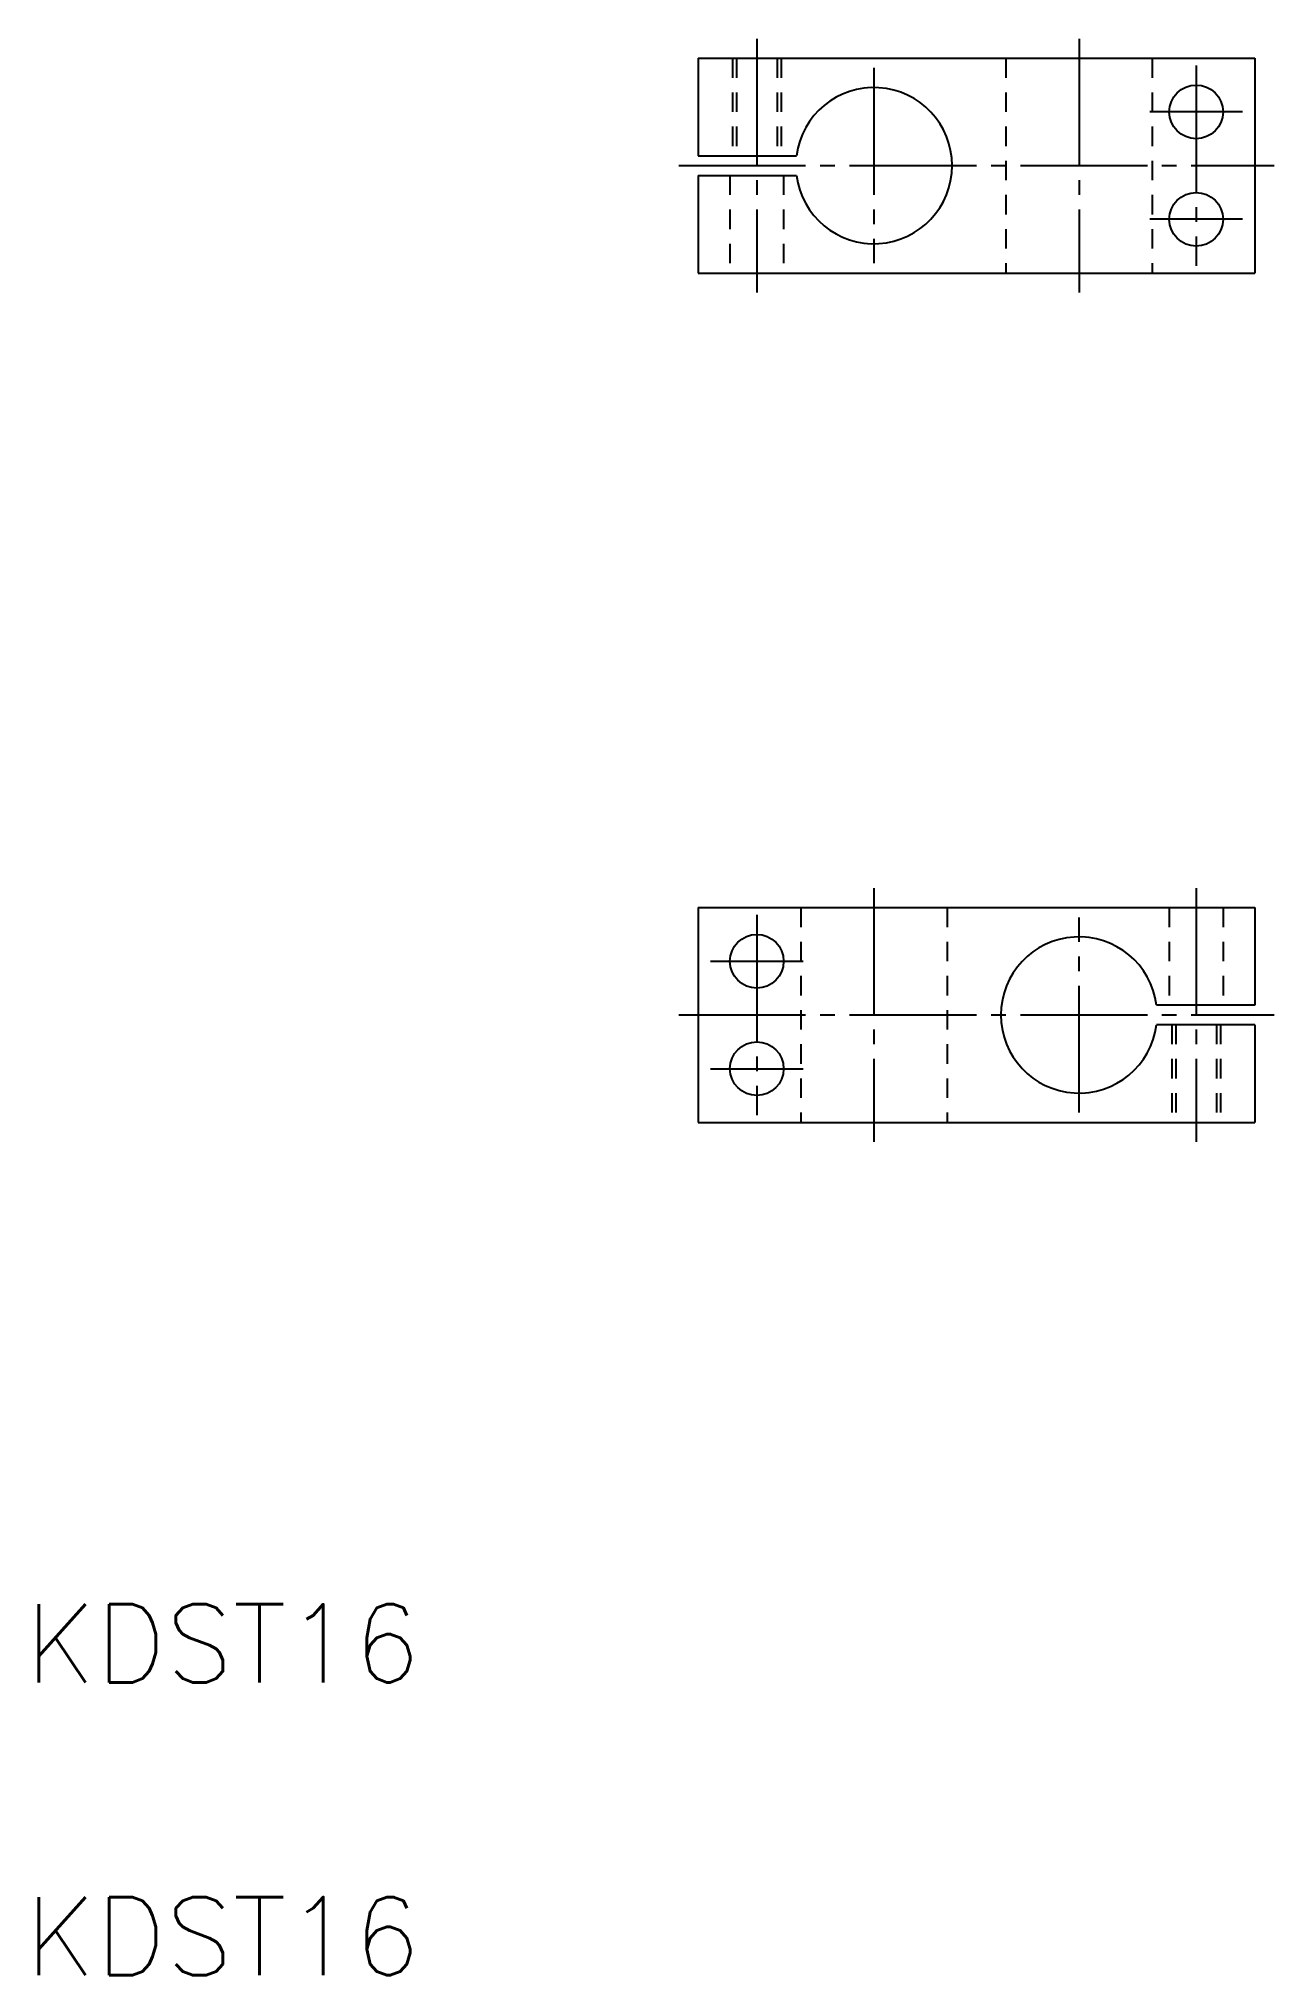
# Model space of a CAD drawing. Extents: x 111 to 238, y 80 to 278.
import ezdxf

# ---------------------------------------------------------------- set-up
doc = ezdxf.new("R2010")
doc.units = 0
doc.linetypes.add('CENTER', pattern=[17.5, 13, -1.5, 1.5, -1.5])
doc.linetypes.add('DASHED', pattern=[3.5, 2, -1.5])
doc.layers.get('0').update_dxf_attribs({"linetype": 'CONTINUOUS'})
doc.layers.add('CENTER', color=1, linetype='CENTER')
doc.styles.get("Standard").update_dxf_attribs({"font": 'txt.shx', "bigfont": '@extfont2.shx'})

msp = doc.modelspace()

# ---------------------------------------------------------------- linework, layer by layer
at = {"color": 7, "linetype": 'CONTINUOUS'}
for p, q in [((178.61, 276.02), (235.61, 276.02)), ((178.61, 276.02), (178.61, 266.02)), ((235.61, 276.02), (235.61, 254.02)), ((178.61, 266.02), (188.67, 266.02)), ((178.61, 264.02), (188.67, 264.02)), ((178.61, 264.02), (178.61, 254.02)), ((178.61, 254.02), (235.61, 254.02)), ((178.61, 189.02), (235.61, 189.02)), ((178.61, 189.02), (178.61, 167.02)), ((235.61, 189.02), (235.61, 179.02)), ((235.61, 179.02), (225.55, 179.02)), ((235.61, 177.02), (225.55, 177.02)), ((235.61, 177.02), (235.61, 167.02)), ((178.61, 167.02), (235.61, 167.02))]:
    msp.add_line(p, q, dxfattribs=at)
at = {"color": 3, "linetype": 'DASHED'}
for p, q in [((182.11, 276.02), (182.11, 266.02)), ((182.54, 276.02), (182.54, 266.02)), ((186.68, 276.02), (186.68, 266.02)), ((187.11, 276.02), (187.11, 266.02)), ((210.11, 276.02), (210.11, 254.02)), ((225.11, 276.02), (225.11, 254.02)), ((181.86, 264.02), (181.86, 254.02)), ((187.36, 264.02), (187.36, 254.02)), ((189.11, 189.02), (189.11, 167.02)), ((204.11, 189.02), (204.11, 167.02)), ((226.86, 189.02), (226.86, 179.02)), ((232.36, 189.02), (232.36, 179.02)), ((227.11, 177.02), (227.11, 167.02)), ((227.54, 177.02), (227.54, 167.02)), ((231.68, 177.02), (231.68, 167.02)), ((232.11, 177.02), (232.11, 167.02))]:
    msp.add_line(p, q, dxfattribs=at)
for p, q in [((235.61, 270.52), (235.61, 270.52)), ((235.61, 265.02), (235.61, 265.02))]:
    msp.add_line(p, q)
at = {"color": 7, "linetype": 'CONTINUOUS'}
for centre in [(229.61, 270.52), (229.61, 259.52), (184.61, 183.52), (184.61, 172.52)]:
    msp.add_circle(centre, 2.75, dxfattribs=at)
for centre, start, end in [((196.61, 265.02), 187.1808, 172.8192), ((217.61, 178.02), 7.1808, 352.8192)]:
    msp.add_arc(centre, 8, start, end, dxfattribs=at)
at = {"layer": 'CENTER', "color": 1, "linetype": 'CENTER'}
for p, q in [((184.61, 278.02), (184.61, 252.02)), ((217.61, 278.02), (217.61, 252.02)), ((196.61, 275.02), (196.61, 255.02)), ((229.61, 275.27), (229.61, 254.77)), ((234.36, 270.52), (224.86, 270.52)), ((176.61, 265.02), (237.61, 265.02)), ((234.36, 259.52), (224.86, 259.52)), ((196.61, 191.02), (196.61, 165.02)), ((229.61, 191.02), (229.61, 165.02)), ((184.61, 188.27), (184.61, 167.77)), ((217.61, 168.02), (217.61, 188.02)), ((179.86, 183.52), (189.36, 183.52)), ((176.61, 178.02), (237.61, 178.02)), ((179.86, 172.52), (189.36, 172.52))]:
    msp.add_line(p, q, dxfattribs=at)

# ---------------------------------------------------------------- texts
for p in [(109.69, 109.66), (109.69, 79.66)]:
    msp.add_text('KDST16', height=8).set_placement(p)

doc.saveas('drawing.dxf')
